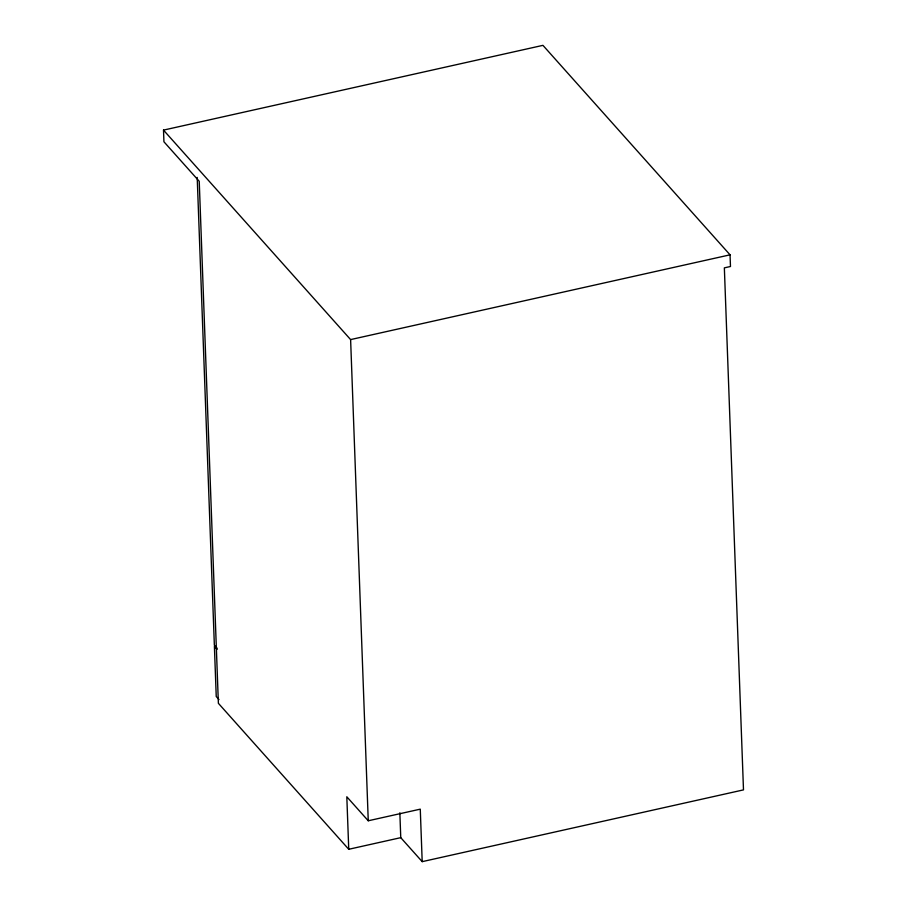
<?xml version="1.0" encoding="UTF-8"?>
<svg xmlns="http://www.w3.org/2000/svg" width="907" height="907" viewBox="0 0 907 907"><rect width="100%" height="100%" fill="white"/><g stroke="black" fill="none" stroke-linecap="round" stroke-linejoin="round"><path stroke-width="1.36" d="M400.758 837.66L348.742 849.281L218.383 703.31L199.234 181.298L163.929 141.775L163.509 130.109L542.942 45.35L730.044 254.833L730.475 266.499L724.353 267.86L743.491 789.884L422.197 861.65L400.758 837.66L399.851 812.785M163.509 130.109L350.612 339.592L730.044 254.833M348.742 849.281L346.814 796.777L368.253 820.778L420.27 809.157L422.197 861.65M217.09 648.244L214.358 645.194L197.204 177.421M217.124 649.412L214.403 646.362L216.24 696.519L218.972 699.569M350.612 339.592L368.253 820.778"/></g></svg>
